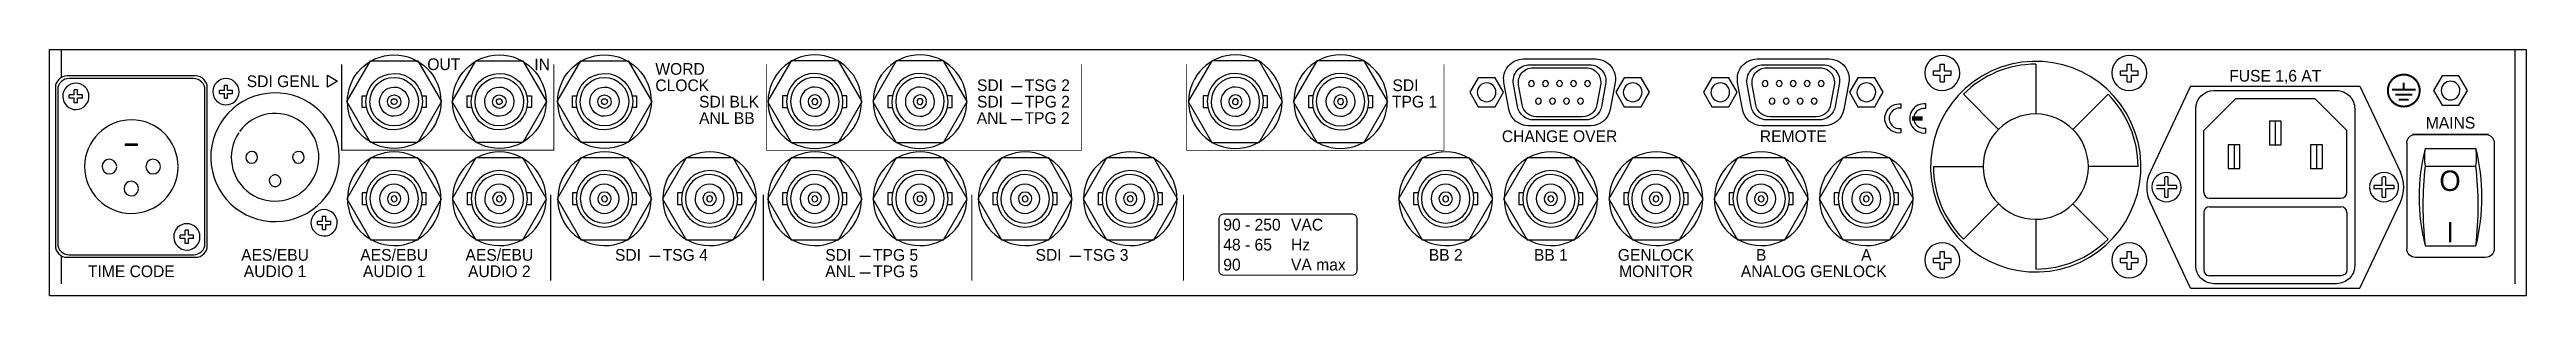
# Model space of a CAD drawing. Extents: x 15 to 439, y 77 to 119.
import ezdxf
from ezdxf.enums import TextEntityAlignment as Align

# ---------------------------------------------------------------- set-up
doc = ezdxf.new("R2010")
doc.units = 0
doc.layers.get('0').update_dxf_attribs({"linetype": 'CONTINUOUS'})
doc.layers.add('KOMPONENT', color=10, linetype='CONTINUOUS')

# ---------------------------------------------------------------- blocks, each defined once
blk = doc.blocks.new('27')
at = {"layer": 'KOMPONENT', "color": 0}
for points in [[(-4.041498423193858, 7.000020576688854), (-8.082950307521244, 2.057668885413477e-05), (-4.041498423193872, -6.999979423311146), (4.041405345460888, -6.999979423311146), (8.082857229788274, 2.057668885413477e-05)], [(8.082857229788274, 2.057668885413477e-05), (4.041405345460902, 7.000020576688854), (-4.041498423193858, 7.000020576688854)]]:
    blk.add_lwpolyline(points, dxfattribs=at)
at = {"layer": 'KOMPONENT', "color": 0, "linetype": 'CONTINUOUS'}
for points in [[(-4.720282232134394, 1.000020576688854), (-5.500046538866485, 1.000020576688854), (-5.500046538866485, -0.9999794233111459)], [(4.720189154401425, -0.9999794233111459), (5.499953461133515, -0.9999794233111459), (5.499953461133515, 1.000020576688854), (4.720189154401425, 1.000020576688854)], [(-5.500046538866485, -0.9999794233111459), (-4.720282232134394, -0.9999794233111459)]]:
    blk.add_lwpolyline(points, dxfattribs=at)
at = {"layer": 'KOMPONENT', "color": 0}
for radius, start, end in [(8.000000000000284, 89.72481521527246, 89.72471325835427), (4.824999999999591, 359.7169179773454, 359.7156843048784), (4.149999999998272, 359.6890220159225, 359.6887549786993), (2.499999999996419, 359.5098514351739, 359.5097768642062), (1.149999999996226, 358.8122060503474, 358.8077303519992), (0.4999999999820375, 357.7961023608761, 357.7960088557257)]:
    blk.add_arc((-4.653886648497974e-05, 2.057668885413477e-05), radius, start, end, dxfattribs=at)
blk = doc.blocks.new('60')
at = {"layer": 'KOMPONENT', "color": 0}
for p, q in [((1.443411031432561, -2.499994975517467), (2.886786704406575, 5.024482533144692e-06)), ((23.55665968548442, 2.500005024482533), (22.11328401251035, 5.024482533144692e-06)), ((22.11328401251035, 5.024482533144692e-06), (23.55665968548442, -2.499994975517467)), ((23.55665968548442, -2.499994975517467), (26.44341103143256, -2.499994975517467)), ((26.44341103143256, -2.499994975517467), (27.16313031693198, -1.253404605845191))]:
    blk.add_line(p, q, dxfattribs=at)
for points in [[(12.48977228153871, 5.700005024482522), (18.66363012243335, 5.700005024482522, -0.4688453271497682), (22.00694255846736, 1.681731658518601), (21.15627199212088, -2.918268341481422, -0.3616137540369309), (17.81295955608687, -5.699994975517484), (7.143038738286805, -5.699994975517455, -0.3630148289364383), (3.796704425363771, -2.901698113413431), (2.969580122919638, 1.698301886586563, -0.4673354665998768), (6.315914435842615, 5.700005024482522)], [(12.48876536660754, 4.725005024482499), (17.60656857874227, 4.725005024482527, -0.4688453271497682), (20.37799862440204, 1.394067892170312), (19.67283749703591, -2.419090002566548, -0.3616137540369309), (16.90140745137614, -4.72499497551749), (8.056604668199725, -4.724994975517461, -0.3630148289364383), (5.282669645645115, -2.405354155615441), (4.59702713177694, 1.407803739121391, -0.4673354665998768), (7.370962154331551, 4.725005024482527)], [(6.315914435842615, 5.700005024482522), (12.48977227913798, 5.700005024482522, -0.4688453271497682)], [(7.370962154331551, 4.725005024482527), (12.48876536653688, 4.725005024482527, -0.4688453271497682)], [(12.48822318289928, 4.200005024482522), (17.03738159367782, 4.200005024482522, -0.4688453271497682), (19.50087496759761, 1.239172017982796), (18.87406507660552, -2.150301666227747, -0.3616137540369309), (16.41057170268567, -4.199994975517484), (8.548524784306721, -4.199994975517455, -0.3630148289364383), (6.082804764258128, -2.138092024493446), (5.473344751930881, 1.251381659717083, -0.4673354665998768), (7.939064771979417, 4.200005024482522)], [(7.939064771979417, 4.200005024482522), (12.48822318282868, 4.200005024482522, -0.4688453271497682)]]:
    blk.add_lwpolyline(points, format="xyb", dxfattribs=at)
for points in [[(2.886786704406575, 5.024482533144692e-06), (1.443411031432561, 2.500005024482533), (-1.443340314515581, 2.500005024482533), (-2.886715987489652, 5.024482533144692e-06), (-1.443340314515581, -2.499994975517467), (1.443411031432561, -2.499994975517467)], [(27.16313031693198, -1.253404605845191), (27.88678670440663, 5.024482533144692e-06), (26.44341103143256, 2.500005024482533), (23.55665968548442, 2.500005024482533)]]:
    blk.add_lwpolyline(points, dxfattribs=at)
for centre, radius, start, end in [((3.535845849000907e-05, 5.024482533144692e-06), 1.6, 0.6992522961741189, 0.6443296992210837), ((7.665934477682129, 1.500005024482533), 0.5, 0.1639637130469114, 359.1426431083837), ((10.06593447768216, 1.500005024482533), 0.5, 0.1639637130469114, 359.1426431083837), ((12.4659344776822, 1.500005024482533), 0.5, 0.1639637130469114, 359.1426431083837), ((12.46593447768214, 1.500005024482533), 0.5, 0.1639637130469114, 359.1426431083837), ((14.86593447768223, 1.500005024482533), 0.5, 0.1639637130469114, 359.1426431083837), ((14.86593447768212, 1.500005024482533), 0.5, 0.1639637130469114, 359.1426431083837), ((17.26593447768221, 1.500005024482533), 0.5, 0.1639637130469114, 359.1426431083837), ((17.26593447768209, 1.500005024482533), 0.5, 0.1639637130469114, 359.1426431083837), ((25.00003535845849, 5.024482533144692e-06), 1.6, 0.6992522961741189, 0.6443296992216789), ((8.865934477682117, -1.499994975517467), 0.5, 0.1639637130469114, 359.1426431083837), ((11.26593447768221, -1.499994975517467), 0.5, 0.1639637130469114, 359.1426431083837), ((11.26593447768209, -1.499994975517467), 0.5, 0.1639637130469114, 359.1426431083837), ((13.66593447768219, -1.499994975517467), 0.5, 0.1639637130469114, 359.1426431083837), ((13.66593447768213, -1.499994975517467), 0.5, 0.1639637130469114, 359.1426431083837), ((16.06593447768216, -1.499994975517467), 0.5, 0.1639637130469114, 359.1426431083837), ((16.06593447768216, -1.499994975517467), 0.5, 0.1639637130469114, 359.1426431083837), ((25.00003535845849, 5.024482533144692e-06), 1.6, 356.4422562830071, 357.6700996115354)]:
    blk.add_arc(centre, radius, start, end, dxfattribs=at)
blk = doc.blocks.new('26')
at = {"layer": 'KOMPONENT', "color": 0}
for points in [[(-1.5, 0.375), (-0.375, 0.375)], [(-1.5, -0.375), (-1.5, 0.375)], [(-0.375, 0.375), (-0.375, 1.5)], [(-0.375, 1.5), (0.375, 1.5)], [(0.375, 0.375), (0.375, 1.5)], [(0.375, 0.375), (1.5, 0.375)], [(1.5, -0.375), (1.5, 0.375)], [(-1.5, -0.375), (-0.375, -0.375)], [(-0.3749999999999432, -1.5), (-0.375, -0.375)], [(-0.3749999999999432, -1.5), (0.375, -1.5)], [(0.375, -0.375), (1.5, -0.375)], [(0.375, -1.5), (0.375, -0.375)]]:
    blk.add_lwpolyline(points, dxfattribs=at)
blk.add_arc((0, 0), 3, 2.684835416657289e-13, 358.8769043763087, dxfattribs=at)
blk = doc.blocks.new('ACAD1612')
at = {"layer": 'KOMPONENT', "color": 0}
for p, q in [((15.6948177295514, 112.0295334295093), (15.6948177295514, 85.02953342950934)), ((16.09552772955143, 111.6685334295093), (16.09552772955143, 85.39053342950933)), ((39.69481772955139, 114.0295334295093), (17.6948177295514, 114.0295334295093)), ((39.36630772955139, 113.5963334295093), (18.0233277295514, 113.5963334295093)), ((41.29410772955141, 85.39053342950933), (41.29410772955141, 111.6685334295093)), ((41.69481772955142, 85.02953342950934), (41.69481772955139, 112.0295334295093)), ((381.1915300583184, 112.2767123287671), (374.2645426657787, 97.58558079768358)), ((381.1915300583184, 112.2767123287671), (410.1915300583184, 112.2767123287671)), ((410.1915300583184, 112.2767123287671), (417.1185174508582, 97.58558079768358)), ((424.2481543853444, 114.0267123287671), (422.8047787123703, 111.5267123287671)), ((422.8047787123703, 111.5267123287671), (424.2481543853444, 109.0267123287671)), ((427.1349057312925, 109.0267123287671), (427.8546250167919, 110.2733026984394)), ((383.4415300583183, 104.6767123287671), (388.9415300583183, 110.1767123287671)), ((388.9415300583183, 110.1767123287671), (402.4415300583183, 110.1767123287671)), ((396.6997605109932, 106.2936977818049), (394.6832996056435, 106.2936977818049)), ((394.6832996056435, 106.2936977818049), (394.6832996056435, 102.2607759711053)), ((396.6997605109932, 102.2607759711053), (396.6997605109932, 106.2936977818049)), ((402.4415300583183, 110.1767123287671), (407.9415300583183, 104.6767123287671)), ((424.2481543853444, 109.0267123287671), (427.1349057312925, 109.0267123287671)), ((383.4415300583182, 94.14584813123622), (383.4415300583183, 104.6767123287671)), ((387.6256864369192, 102.2607759711053), (387.6256864369192, 98.2278541604057)), ((389.6421473422689, 102.2607759711053), (387.6256864369192, 102.2607759711053)), ((389.6421473422689, 98.2278541604057), (389.6421473422689, 102.2607759711053)), ((394.6832996056435, 102.2607759711053), (396.6997605109932, 102.2607759711053)), ((401.7409127743678, 102.2607759711053), (401.7409127743678, 98.2278541604057)), ((403.7573736797175, 102.2607759711053), (401.7409127743678, 102.2607759711053)), ((403.7573736797175, 98.2278541604057), (403.7573736797175, 102.2607759711053)), ((432.1915300583184, 104.0321650036642), (419.1915300583184, 104.0321650036642)), ((387.6256864369192, 98.2278541604057), (389.6421473422689, 98.2278541604057)), ((401.7409127743678, 98.2278541604057), (403.7573736797175, 98.2278541604057)), ((421.3415300583186, 101.6366053928686), (430.0415300583186, 101.6366053928686)), ((381.1915300583184, 77.77671232876708), (374.2645426657787, 92.46784385985057)), ((383.4415300583182, 90.66909047753008), (383.4415300583183, 80.87671232876706)), ((384.4497605109931, 93.13761767856136), (406.9332996056435, 93.13761767856124)), ((384.4497605109931, 91.67732093020494), (406.9332996056435, 91.67732093020506)), ((410.1915300583184, 77.77671232876708), (417.1185174508582, 92.46784385985057)), ((17.6948177295514, 83.02953342950934), (39.69481772955142, 83.02953342950934)), ((18.0233277295514, 83.46273342950934), (39.36630772955139, 83.46273342950934)), ((381.1915300583184, 77.77671232876708), (410.1915300583184, 77.77671232876708))]:
    blk.add_line(p, q, dxfattribs=at)
for points in [[(14.69153005831845, 76.52671232876708), (438.6915300583185, 76.52671232876708), (438.6915300583185, 118.5254123287671)], [(14.69153005831847, 118.5254123287671), (438.6915300583185, 118.5254123287671)], [(14.69153005831845, 76.52671232876708), (14.69153005831845, 118.5254123287671)], [(16.69153005831849, 118.5254123287671), (16.69153005831849, 113.7596819343354)], [(354.6948177295514, 116.0365383499824), (354.6948177295514, 107.5295334295093)], [(436.6915300583185, 118.5254123287671), (436.6915300583185, 78.52671232876708)], [(18.06981772955141, 110.2482834295093), (18.06981772955141, 110.8107834295093)], [(18.91356772955141, 110.8107834295093), (18.06981772955141, 110.8107834295093)], [(18.91356772955141, 110.2482834295093), (18.06981772955141, 110.2482834295093)], [(19.47606772955141, 111.6545334295093), (18.91356772955141, 111.6545334295093)], [(18.91356772955141, 110.8107834295093), (18.91356772955141, 111.6545334295093)], [(18.91356772955141, 109.4045334295093), (18.91356772955141, 110.2482834295093)], [(19.47606772955141, 110.8107834295093), (19.47606772955141, 111.6545334295093)], [(20.31981772955141, 110.8107834295093), (19.47606772955141, 110.8107834295093)], [(19.47606772955135, 109.4045334295093), (19.47606772955141, 110.2482834295093)], [(20.31981772955141, 110.2482834295093), (19.47606772955141, 110.2482834295093)], [(20.31981772955141, 110.2482834295093), (20.31981772955141, 110.8107834295093)], [(43.76983545910279, 111.0482911525034), (43.76983545910279, 111.6107911525034)], [(43.76983545910279, 111.6107911525034), (44.61358545910279, 111.6107911525034)], [(43.76983545910279, 111.0482911525034), (44.61358545910279, 111.0482911525034)], [(44.61358545910279, 112.4545411525034), (45.17608545910279, 112.4545411525034)], [(44.61358545910279, 111.6107911525034), (44.61358545910279, 112.4545411525034)], [(44.61358545910284, 110.2045411525034), (44.61358545910279, 111.0482911525034)], [(45.17608545910279, 111.6107911525034), (45.17608545910279, 112.4545411525034)], [(45.17608545910279, 111.6107911525034), (46.01983545910279, 111.6107911525034)], [(45.17608545910279, 111.0482911525034), (46.01983545910279, 111.0482911525034)], [(45.17608545910279, 110.2045411525034), (45.17608545910279, 111.0482911525034)], [(46.01983545910279, 111.0482911525034), (46.01983545910279, 111.6107911525034)], [(342.3154958320186, 110.908855327042), (348.3308566988724, 104.8934944601882)], [(361.0587787602304, 104.8934944601882), (367.0741396270842, 110.908855327042)], [(427.8546250167919, 110.2733026984394), (428.5782814042666, 111.5267123287671), (427.1349057312925, 114.0267123287671), (424.2481543853444, 114.0267123287671)], [(19.47606772955135, 109.4045334295093), (18.91356772955141, 109.4045334295093)], [(44.61358545910284, 110.2045411525034), (45.17608545910279, 110.2045411525034)], [(395.6915300583183, 106.2936977818049), (395.6915300583183, 102.2607759711053)], [(387.633916889594, 102.2607759711053), (387.633916889594, 98.2278541604057)], [(387.633916889594, 102.2607759711053), (387.633916889594, 98.2278541604057)], [(388.633916889594, 102.2607759711053), (388.633916889594, 98.2278541604057)], [(402.7491432270426, 102.2607759711053), (402.7491432270426, 98.2278541604057)], [(407.9415300583183, 94.14584813123622), (407.9415300583183, 104.6767123287671)], [(418.1915300583184, 102.5321650036642), (418.1915300583184, 84.52125965386995)], [(337.1878128090783, 98.52953342950923), (345.6948177295514, 98.52953342950923)], [(372.2018226500245, 98.52953342950923), (363.6948177295514, 98.52953342950923)], [(421.3415300583186, 98.63660539286856), (430.0415300583186, 98.63660539286859)], [(376.7701099990367, 95.32671232876709), (375.3460160340791, 95.32671232876709)], [(376.7701099990367, 94.72671232876706), (375.3460160340791, 94.72671232876706)], [(376.7701099990367, 95.32671232876709), (376.7701099990367, 96.75080629372437)], [(376.7701099990367, 93.30261836381044), (376.7701099990367, 94.72671232876706)], [(377.3701099990367, 95.32671232876709), (377.3701099990367, 96.75080629372437)], [(378.7942039639944, 95.32671232876709), (377.3701099990367, 95.32671232876709)], [(378.7942039639944, 94.72671232876706), (377.3701099990367, 94.72671232876706)], [(377.3701099990367, 93.30261836381044), (377.3701099990367, 94.72671232876706)], [(414.0129501176002, 95.32671232876709), (412.5888561526425, 95.32671232876709)], [(414.0129501176002, 94.72671232876706), (412.5888561526425, 94.72671232876706)], [(414.0129501176001, 95.32671232876709), (414.0129501176002, 96.75080629372437)], [(414.0129501176002, 93.30261836381044), (414.0129501176001, 94.72671232876706)], [(414.6129501176002, 95.32671232876709), (414.6129501176002, 96.75080629372437)], [(416.0370440825579, 95.32671232876709), (414.6129501176002, 95.32671232876709)], [(416.0370440825579, 94.72671232876706), (414.6129501176002, 94.72671232876706)], [(414.6129501176002, 93.30261836381044), (414.6129501176002, 94.72671232876706)], [(60.5698354591028, 89.21079115250336), (61.4135854591028, 89.21079115250336)], [(60.5698354591028, 88.64829115250336), (60.5698354591028, 89.21079115250336)], [(61.4135854591028, 89.21079115250336), (61.4135854591028, 90.05454115250336)], [(61.4135854591028, 90.05454115250336), (61.9760854591028, 90.05454115250336)], [(61.9760854591028, 89.21079115250336), (61.9760854591028, 90.05454115250336)], [(61.9760854591028, 89.21079115250336), (62.8198354591028, 89.21079115250336)], [(62.8198354591028, 88.64829115250336), (62.8198354591028, 89.21079115250336)], [(342.3154958320187, 86.1502115319765), (348.3308566988725, 92.16557239883034)], [(354.6948177295514, 89.52953342950931), (354.6948177295514, 81.02252850903625)], [(361.0587787602303, 92.16557239883035), (367.0741396270842, 86.15021153197654)], [(37.9135677295514, 86.81078342950931), (37.0698177295514, 86.81078342950931)], [(37.0698177295514, 86.24828342950931), (37.0698177295514, 86.81078342950931)], [(37.9135677295514, 86.24828342950931), (37.0698177295514, 86.24828342950931)], [(37.9135677295514, 86.81078342950931), (37.9135677295514, 87.65453342950931)], [(38.4760677295514, 87.65453342950931), (37.9135677295514, 87.65453342950931)], [(37.9135677295514, 85.40453342950931), (37.9135677295514, 86.24828342950931)], [(38.47606772955135, 85.40453342950931), (37.9135677295514, 85.40453342950931)], [(38.4760677295514, 86.81078342950931), (38.4760677295514, 87.65453342950931)], [(39.3198177295514, 86.81078342950931), (38.4760677295514, 86.81078342950931)], [(39.3198177295514, 86.24828342950931), (38.4760677295514, 86.24828342950931)], [(38.47606772955135, 85.40453342950931), (38.4760677295514, 86.24828342950931)], [(39.3198177295514, 86.24828342950931), (39.3198177295514, 86.81078342950931)], [(60.5698354591028, 88.64829115250336), (61.4135854591028, 88.64829115250336)], [(61.41358545910285, 87.80454115250336), (61.4135854591028, 88.64829115250336)], [(61.41358545910285, 87.80454115250336), (61.9760854591028, 87.80454115250336)], [(61.9760854591028, 88.64829115250336), (62.8198354591028, 88.64829115250336)], [(61.9760854591028, 87.80454115250336), (61.9760854591028, 88.64829115250336)], [(16.69153005831848, 83.29938492468311), (16.69153005831848, 78.52671232876708)]]:
    blk.add_lwpolyline(points, dxfattribs=at)
for points, const_width in [([(101.0221367226371, 116.0254123287671), (101.0221367226371, 101.3341411532426), (64.68729999999995, 101.3341411532426), (64.68729999999995, 116.0254123287671)], 0.2), ([(137.4676021026123, 116.025412328767), (137.4676021026123, 101.3341411532426), (191.3091911784904, 101.3341411532426), (191.3091911784904, 116.025412328767)], 0.1), ([(209.3561331029968, 116.025412328767), (209.3561331029968, 101.3341411532425), (253.3766336250817, 101.3341411532425), (253.3766336250817, 116.025412328767)], 0.1), ([(179.3211553782691, 112.1687569908944), (181.2354755770962, 112.1687569908944)], 0.225), ([(415.6463707639888, 111.6946321373292), (419.7366893526449, 111.6946321373292)], 0.340859882388008), ([(416.2350700568692, 110.8424824313591), (419.1479900597646, 110.8424824313591)], 0.340859882388008), ([(417.6915300583169, 111.6946321373292), (417.6915300583169, 112.8930075065153)], 0.340859882388008), ([(179.2811968942534, 106.5579085260942), (181.1955170930805, 106.5579085260942)], 0.225), ([(179.3211553782691, 109.3653994656025), (181.2354755770962, 109.3653994656025)], 0.225), ([(333.4842156547115, 106.7698180768158), (335.3592156547115, 106.7698180768158)], 0.7500000000000002), ([(416.8333666051622, 109.9903327253891), (418.5496935114717, 109.9903327253892)], 0.340859882388008), ([(100.4859229607285, 79.02671232876708), (100.4859229607285, 93.71798350429151)], 0.2), ([(136.8885839615384, 79.02671232876708), (136.8885839615384, 93.71798350429151)], 0.2), ([(172.5701572297882, 79.02671232876708), (172.5701572297882, 93.71798350429151)], 0.2), ([(208.8043496924788, 79.02671232876708), (208.8043496924788, 93.71798350429151)], 0.2), ([(117.3437634207266, 83.17564965402705), (119.2580836195537, 83.17564965402705)], 0.225), ([(153.3437634207266, 83.17564965402705), (155.2580836195537, 83.17564965402705)], 0.225), ([(189.3437634207266, 83.17564965402705), (191.2580836195537, 83.17564965402705)], 0.225), ([(153.3437634207266, 80.36626615251924), (155.2580836195537, 80.36626615251924)], 0.225)]:
    blk.add_lwpolyline(points, dxfattribs=dict(at, const_width=const_width))
for points in [[(62.27446059300605, 114.1317923854336), (64.01041065038967, 113.1295411525034), (62.27446059300605, 112.1272899195732)], [(27.66040076398627, 102.2055758108658), (29.7292346951165, 102.2055758108658), (29.7292346951165, 102.3534910481529), (27.66040076398627, 102.3534910481529)]]:
    blk.add_lwpolyline(points, close=True, dxfattribs=at)
for points in [[(382.0915300583184, 81.62671232876707), (382.0915300583185, 108.4267123287671, -0.414213562373096), (385.1915300583184, 111.5267123287671), (406.1915300583184, 111.526712328767, -0.4142135623730938), (409.2915300583185, 108.426712328767), (409.2915300583185, 84.62500814519689, -0.448183453694745)], [(418.1915300583184, 102.5321650036642, -0.4142135623730951), (419.6915300583184, 104.0321650036642), (431.6915300583184, 104.0321650036642, -0.4142135623730953), (433.1915300583184, 102.5321650036642), (433.1915300583184, 84.52125965386998, -0.5373655777636527)], [(421.3415300583186, 101.6366053928686, 0.1248517175699208), (421.3415300583186, 85.0138586229585), (430.0415300583186, 85.01385862295847, 0.1248517175699209), (430.0415300583186, 101.6366053928685, 0.2892294814770142)], [(430.0415300583186, 85.01385862295847, 0.05628434167325863), (430.0415300583186, 98.63660539286853, 0.0820087707482954), (430.0415300583186, 101.6366053928685)], [(407.9415300583183, 90.66909047753008), (407.9415300583184, 80.87671232876706, -0.4142135623730951), (406.9415300583184, 79.87671232876706), (384.4415300583183, 79.87671232876707)], [(409.2915300583185, 84.62499629877374), (409.2915300583185, 81.62671232876713, -0.4142135623730951), (406.1915300583184, 78.5267123287671), (385.1915300583184, 78.52671232876705, -0.4142135623730947), (382.0915300583184, 81.62671232876707)], [(433.1915300583184, 84.52125965386998, -0.414213562373094), (431.6915300583184, 83.02125965386998), (419.6915300583184, 83.02125965386995, -0.4142135623730963), (418.1915300583184, 84.52125965386995)]]:
    blk.add_lwpolyline(points, format="xyb", dxfattribs=at)
for points, const_width in [([(420.418409117421, 111.5267123287657, 738.7061684084106), (420.4183691403638, 111.5119467064692, 738.7061684084106)], 0.340859882388008), ([(238.4915498255122, 89.62215623193029), (238.4915498255122, 80.7741856541644, -0.4142135623730951), (237.6915498255122, 79.97418565416442), (215.6828994781245, 79.97418565416442, -0.4142135623730963), (214.8828994781246, 80.7741856541644), (214.8828994781246, 89.62215623193029, -0.4142135623730944), (215.6828994781246, 90.4221562319303), (237.6915498255122, 90.4221562319303, -0.4142135623730951), (238.4915498255122, 89.62215623193029)], 0.2)]:
    blk.add_lwpolyline(points, format="xyb", dxfattribs=dict(at, const_width=const_width))
for points in [[(331.6092156547115, 104.2823494840493, -1.105541596785134), (331.6092156547115, 109.2572866695824), (331.6092156547115, 108.5018688843847, 1.154700538379252), (331.6092156547115, 105.037767269247)], [(335.8592156547115, 105.037767269247, -1.154700538379253), (335.8592156547115, 108.5018688843847), (335.8592156547115, 109.2572866695824, 1.105541596785134), (335.8592156547115, 104.2823494840493)]]:
    blk.add_lwpolyline(points, format="xyb", close=True, dxfattribs=at)
for centre, radius, start, end in [((354.6948177295514, 98.52953342950931), 18, 13.49589231896268, 13.49145542273065), ((354.6948177295514, 98.52953342950931), 17.50700492047307, 90, 135.0000000000003), ((17.6948177295514, 112.0295334295093), 2, 90, 180), ((18.02332772955143, 111.6685334295093), 1.927799999999976, 90.00000000000084, 180.0000000000009), ((19.19481772955141, 110.5295334295093), 2.25, 181.1230956236913, 179.9999999999997), ((39.36630772955139, 111.6685334295093), 1.927800000000019, 0, 90), ((39.69481772955139, 112.0295334295093), 2, 0, 90), ((53.29483545910279, 100.1295411525034), 11, 102.6775266570818, 102.6712436110095), ((44.89483545910279, 111.3295411525034), 2.25, 2.684835416657289e-13, 358.8769043763087), ((354.6948177295514, 98.52953342950931), 17.50700492047307, 359.9999999999997, 44.99999999999977), ((425.6915300583184, 111.5267123287671), 1.6, 359.2656807046956, 359.2255531994052), ((28.6948177295514, 98.52953342950931), 8, 1.403916714864755e-14, 359.3097770987882), ((53.29483545910279, 100.1295411525034), 7.5, 146.023885139231, 144.0002923791243), ((354.6948177295514, 98.52953342950931), 9, 1.017777498068325e-13, 359.385548162999), ((24.9448177295514, 98.52953342950931), 1.25, 3.871041411975964, 357.2298368095848), ((32.4448177295514, 98.52953342950931), 1.25, 3.871041411975964, 357.2298368095848), ((49.29483545910279, 100.1295411525034), 1, 137.6811876868067, 129.8452901024401), ((57.29483545910279, 100.1295411525034), 1, 138.0140503566957, 130.1747422263709), ((354.6948177295514, 98.52953342950931), 17.50700492047307, 180.0000000000003, 225.0000000000003), ((379.6915300583184, 95.02671232876708), 6, 154.755743140299, 205.2442568597011), ((377.0701099990367, 95.02671232876708), 2.5, 180.0000000000001, 178.1633896819261), ((414.3129501176002, 95.02671232876708), 2.5, 180.0000000000001, 178.1633896819261), ((411.6915300583184, 95.02671232876708), 6, 334.7557431402988, 25.24425685970103), ((481.6584427968285, 91.82523200791353), 60.70028640537276, 173.5570873601259, 186.4429126398741), ((430.4253867524607, 100.1366053928686), 9.206869850264514, 170.6234699645799, 189.3765300354201), ((28.6948177295514, 94.77953342950931), 1.25, 3.871041411975964, 357.2298368095848), ((53.29483545910279, 96.12954115250338), 1, 128.6202780471714, 122.6323852699059), ((377.0701099990367, 95.02671232876708), 1.75, 80.1291103938599, 99.8708896061401), ((377.0701099990367, 95.02671232876708), 1.75, 260.1291103938598, 279.8708896061402), ((377.0701099990367, 95.02671232876708), 1.75, 350.129110393866, 9.87088960613403), ((384.4497605109931, 94.14584813123622), 1.008230452674897, 180, 270), ((406.9332996056435, 94.14584813123622), 1.008230452674897, 270, 0), ((414.3129501176002, 95.02671232876708), 1.75, 170.1291103938656, 189.8708896061344), ((414.3129501176002, 95.02671232876708), 1.75, 80.1291103938599, 99.8708896061401), ((414.3129501176002, 95.02671232876708), 1.75, 260.1291103938598, 279.8708896061402), ((414.3129501176002, 95.02671232876708), 1.75, 350.129110393866, 9.87088960613403), ((61.6948354591028, 88.92954115250336), 2.25, 2.684835416657289e-13, 358.8769043763087), ((384.4497605109931, 90.66909047753008), 1.008230452674897, 90, 180), ((406.9332996056435, 90.66909047753008), 1.008230452674897, 0, 90), ((17.6948177295514, 85.02953342950934), 2, 180, 270), ((18.02332772955143, 85.3905334295093), 1.927799999999991, 179.9999999999996, 269.9999999999992), ((38.1948177295514, 86.52953342950931), 2.25, 181.1230956236913, 179.9999999999997), ((39.36630772955142, 85.39053342950933), 1.927800000000005, 269.9999999999992, 359.9999999999996), ((39.69481772955142, 85.02953342950934), 2, 270, 0), ((354.6948177295514, 98.52953342950931), 17.50700492047307, 270, 314.9999999999999), ((384.4415300583183, 80.87671232876707), 1, 180.0000000000006, 269.9999999999999)]:
    blk.add_arc(centre, radius, start, end, dxfattribs=at)
at = {"layer": 'KOMPONENT', "color": 0, "xscale": -1}
for p in [(73.68725346113345, 109.6341205766889), (91.68725346113348, 109.6341205766889), (109.6872534611335, 109.6341205766889)]:
    blk.add_blockref('27', p, dxfattribs=at)
at = {"layer": 'KOMPONENT', "color": 0}
for name, p in [('27', (145.6872534611335, 109.6341205766889)), ('27', (163.6872534611335, 109.6341205766889)), ('27', (217.6872999999998, 109.6341000000001)), ('27', (235.6872999999998, 109.6341000000001)), ('60', (260.6899176792293, 111.2289714116241)), ('60', (260.6899176792293, 111.2289714116241)), ('60', (300.6899176792293, 111.2289714116241)), ('26', (338.6948177295514, 114.5295334295093)), ('26', (370.6948177295514, 114.5295334295093)), ('27', (73.68725346113351, 93.03412057668885)), ('27', (91.68725346113354, 93.03412057668885)), ('27', (109.6872534611335, 93.03412057668885)), ('27', (127.6872534611335, 93.03412057668885)), ('27', (145.6872534611335, 93.03412057668885)), ('27', (163.6872534611335, 93.03412057668885)), ('27', (181.6872534611335, 93.03412057668885)), ('27', (199.6872534611335, 93.03412057668885)), ('27', (253.6872999999998, 93.0341)), ('27', (271.6872999999997, 93.0341)), ('27', (289.6872999999997, 93.0341)), ('27', (307.6872999999997, 93.0341)), ('27', (325.6872999999996, 93.0341)), ('26', (338.6948177295514, 82.52953342950931)), ('26', (370.6948177295514, 82.52953342950931))]:
    blk.add_blockref(name, p, dxfattribs=at)
for s, p in [('OUT', (79.36204826849077, 115.0311339214764)), ('IN', (97.67778545313246, 115.0075056090253)), ('WORD', (118.3928348825259, 114.2242881848081)), ('SDI GENL', (48.4463772488973, 112.118866348283)), ('CLOCK', (118.3928348825259, 111.4267124596424)), ('SDI BLK', (125.8821324775328, 108.6302478651925)), ('TPG 1', (244.4859229607284, 108.6341205766889)), ('SDI', (244.5701572297881, 111.4368826959126)), ('ANL BB', (125.8821324775328, 105.8285965858675)), ('90 - 250 ', (215.6125614911264, 87.61359221716503)), (' VAC', (226.4620530670051, 87.61359221716503)), ('48 - 65 ', (215.6125614911264, 84.19626938251938)), (' Hz', (226.4620530670051, 84.19626938251938)), ('90 ', (215.6125614911264, 80.77894654787369)), (' VA max', (226.4620530670051, 80.77894654787369))]:
    blk.add_text(s, height=2, dxfattribs=at).set_placement(p)
for s, p in [('FUSE 1,6 AT', (395.6915300583184, 113.0560376323025)), ('  SDI     TSG 2', (180.664645418676, 111.4368838750719)), ('  SDI     TPG 2', (180.664645418676, 108.63352634978)), ('  ANL    TPG 2', (180.6246869346603, 105.8321324680141)), ('MAINS', (425.6915300583211, 105.030037971332)), ('CHANGE OVER', (273.1796545999088, 102.7289397431095)), ('REMOTE', (313.1796545999088, 102.7289397431095)), ('TIME CODE', (28.69481772955139, 79.6437766799858)), ('AES/EBU', (53.29481772955141, 82.44377653820456)), ('AUDIO 1', (53.29481772955141, 79.64377667984017)), ('AES/EBU', (73.68725346113347, 82.44377653820456)), ('AUDIO 1', (73.68725346113347, 79.64377667998578)), ('AES/EBU', (91.6872534611335, 82.44377653820456)), ('AUDIO 2', (91.6872534611335, 79.64377667998578)), ('  SDI     TSG 4', (118.6872534611336, 82.44377653820456)), ('  ANL    TPG 5', (154.6872534611335, 79.64049009443909)), ('  SDI     TPG 5', (154.6872534611335, 82.44377653820456)), ('  SDI     TSG 3', (190.6872534611335, 82.44377653820456)), ('BB 2', (253.6872534611334, 82.44377653820456)), ('BB 1', (271.6872534611334, 82.44377653820456)), ('GENLOCK', (289.6872534611335, 82.44377653820456)), ('MONITOR', (289.6872534611358, 79.64377667998589)), ('ANALOG GENLOCK', (316.6872534611335, 79.64377667998467)), ('B', (307.6872534611335, 82.44377653820456)), ('A', (325.6872534611335, 82.44377653820456))]:
    blk.add_text(s, height=2, dxfattribs=at).set_placement(p, align=Align.CENTER)
for s, p in [('O', (427.4189979072361, 97.87662295220376)), ('I', (426.2826001864073, 89.06390506202585))]:
    blk.add_text(s, height=3.5, rotation=180, dxfattribs=at).set_placement(p)

msp = doc.modelspace()

# ---------------------------------------------------------------- block references
at = {"color": 0}
msp.add_blockref('ACAD1612', (0, 0), dxfattribs=at)

doc.saveas('drawing.dxf')
